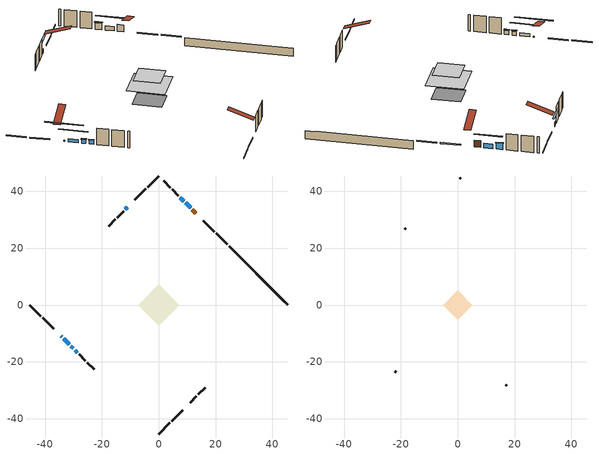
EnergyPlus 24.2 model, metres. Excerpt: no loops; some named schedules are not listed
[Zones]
conditioned space
 floor adiabatic (AdiabaticFloorConstruction): -7.29,0 0,7.29 7.29,0 0,-7.29 z3.05
 floor foundation (Slab1 construction): -5.17,0.43 -0.43,5.17 5.17,-0.43 0.43,-5.17 z-1.83
 wall outside (RimJoist1 construction): 0,-45.45 3.88,-41.57 / -45.45,0 -41.57,-3.88 / 0,45.45 -3.88,41.57 / 24.1,21.35 20.22,25.23 z0.61:0.91
 wall outside (RimJoist2 construction): 4.54,-40.91 8.42,-37.03 / -40.91,-4.54 -37.03,-8.42 / -4.54,40.91 -8.42,37.03 / 19.56,25.88 15.68,29.76 z0.61:0.91
 wall outside (AdiabaticWallConstruction 1): 13.05,32.4 11.86,33.59 z0.61:2.64
 wall outside (AdiabaticWallConstruction): 11.2,34.25 9.48,35.97 z0.61:1.92; -34.4,-11.05 -34.18,-11.27 z0.61:0.94; -11.05,34.39 -11.76,33.69 z0.61:1.68; -33.52,-11.92 -31.59,-13.86 z0.61:1.58; 8.82,36.63 7.6,37.85 z0.61:2.46; -30.93,-14.52 -30.14,-15.31 / -29.49,-15.96 -28.7,-16.75 z0.61:1.8
 wall outside (Wall1 construction): 11.05,-34.39 13.27,-32.18 / -28.04,-17.41 -25.82,-19.62 / -12.41,33.03 -14.63,30.82 / 6.94,38.5 4.73,40.72 z0.61:5.49
 wall outside (Wall2 construction): 13.92,-31.52 16.3,-29.14 / -25.17,-20.28 -22.79,-22.66 / -15.29,30.16 -17.66,27.78 / 4.07,41.38 1.69,43.75 z0.61:5.49
 wall foundation (FoundationWall1 construction): 24.76,20.69,-1.83 24.76,20.69,0.61 43.38,2.07,0.61 43.38,2.07,0.58 45.45,0,0.58 45.45,0,-1.83
 window (WindowConstruction): 11.2,34.25 9.48,35.97 z0.61:1.92
 window (WindowConstruction 6): -34.39,-11.05 -34.18,-11.27 z0.61:0.94
 window (WindowConstruction 1): -11.05,34.39 -11.76,33.69 z0.61:1.68
 window (WindowConstruction 2): -33.52,-11.93 -31.59,-13.86 z0.61:1.58
 window (WindowConstruction 3): 8.82,36.63 7.6,37.85 z0.61:2.46
 window (WindowConstruction 4): -30.93,-14.52 -30.14,-15.3 z0.61:1.8
 window (WindowConstruction 5): -29.49,-15.96 -28.7,-16.75 z0.61:1.8
 door (Door): 13.05,32.4 11.86,33.59 z0.61:2.64
 ceiling adiabatic (AdiabaticFloorConstruction): 0,-7.29 7.29,0 0,7.29 -7.29,0 z3.05
attic - vented
 floor to conditioned space (Floor1 construction Reversed): -5.15,0 0,5.15 5.15,0 0,-5.15 z5.49
 wall outside (Wall3 construction): 16.96,-28.49 17.34,-28.11 / -22.13,-23.31 -21.75,-23.69 / -18.32,27.13 -18.7,26.75 / 1.04,44.41 0.66,44.79 z0.61:5.49
 roof outside (Roof1 construction): 10.4,-35.05,5.49 5.38,-30.03,7.85 4.05,-31.35,7.85 9.07,-36.37,5.49; -35.05,-10.4,5.49 -30.03,-5.38,7.85 -31.35,-4.05,7.85 -36.37,-9.07,5.49; -10.4,35.05,5.49 -5.38,30.03,7.85 -4.05,31.35,7.85 -9.07,36.37,5.49; 13.7,31.74,5.49 8.68,26.72,7.85 10.01,25.4,7.85 15.03,30.42,5.49
shading: 7.61,37.84 13.07,32.38 13.36,32.67 7.9,38.13 z4.56; -30.59,-14.86 -37.99,-7.46 -38.28,-7.75 -30.88,-15.15 z6.02; -13.62,31.82 -9.19,36.26 -9.48,36.55 -13.92,32.11 z4.32; -29.72,-15.73 -35.39,-10.06 -35.68,-10.35 -30.01,-16.02 z4.22; 7.46,37.99 8.96,36.48 9.25,36.78 7.75,38.28 z2.66; -30,-15.45 -31.07,-14.37 -31.36,-14.66 -30.29,-15.74 z2; -28.55,-16.89 -29.63,-15.82 -29.92,-16.11 -28.85,-17.18 z2
[Building]
Building 1: Terrain=Suburbs
[Site:Location]
Toronto City Centre_ON: Latitude {deg}=43.63; Longitude {deg}=-79.39; Time Zone {hr}=-5; Elevation {m}=77; Keep Site Location Information=Yes
[Site:GroundTemperature:Shallow]
5.01852, 3.26908, 3.12898, 3.95918, 7.29196, 10.6092, 13.4851, 15.3069, 15.4617, 13.9799, 11.1774, 7.9619
[Site:WaterMainsTemperature]
Calculation Method=Schedule; Temperature Schedule=mains temperature schedule
[Material] Roughness=Rough; Thermal Absorptance=0.9
Name | Thickness {m} | Conductivity {W/m-K} | Density {kg/m3} | Specific Heat {J/kg-K} | Solar Absorptance | Visible Absorptance
asphalt or fiberglass shingles | 0.00635 | 0.162714 | 1121.4 | 1465.45 | 0.4 | 0.4
ceiling stud and cavity | 0.1397 | 0.0946744 | 65.682 | 1177.47 | 0.7 | 0.7
concrete 4.0 in. | 0.1016 | 1.803125 | 2242.8 | 837.4 | 0.7 | 0.7
concrete 8.0 in. | 0.2032 | 1.803125 | 2242.8 | 837.4 | 0.7 | 0.7
door material | 0.04445 | 0.053851 | 512.64 | 1214.23 | 0.7 | 0.7
floor covering | 0.0127 | 0.0433444 | 54.468 | 1339.84 | 0.6 | 0.6
floor rigid ins; wall rigid ins | 0.512978 | 0.029427 | 32.04 | 1214.23 | 0.7 | 0.7
floor stud and cavity | 0.1397 | 1.75129 | 37.0049 | 1207.88 | 0.7 | 0.7
furniture material conditioned space 1 | 0.1524 | 0.115458 | 640.8 | 1214.23 | 0.6 | 0.6
gypsum board | 0.0127 | 0.160291 | 801 | 837.4 | 0.6 | 0.6
gypsum board 1 | 0.00254 | 0.160291 | 801 | 837.4 | 0.6 | 0.6
osb sheathing 0.5 in. | 0.0127 | 0.115458 | 512.64 | 1214.23 | 0.7 | 0.7
osb sheathing 0.75 in. | 0.01905 | 0.115458 | 512.64 | 1214.23 | 0.7 | 0.7
rim joist stud and cavity | 0.0508 | 0.177588 | 50.32683 | 1063.81 | 0.6 | 0.6
rim joist stud and cavity 1 | 0.0508 | 0.182071 | 50.32683 | 1063.81 | 0.6 | 0.6
wall stud and cavity | 0.0889 | 0.99015 | 153.063 | 1175.76 | 0.7 | 0.7
wall stud and cavity 1 | 0.0889 | 0.325272 | 50.32683 | 1063.81 | 0.7 | 0.7
wall stud and cavity 2 | 0.0889 | 6.9971 | 50.32683 | 1063.81 | 0.6 | 0.6
wall stud and cavity 3 | 0.0889 | 0.380278 | 52.3479 | 1209.89 | 0.7 | 0.7
wall stud and cavity 4 | 0.0889 | 0.391764 | 83.0341 | 1211.67 | 0.7 | 0.7
wood siding | 0.0254 | 0.102417 | 544.68 | 1172.36 | 0.4 | 0.4
wood siding 1 | 0.00254 | 0.102417 | 544.68 | 1172.36 | 0.4 | 0.4
wood siding 2; wood siding 3; wood siding 4 | 0.0254 | 0.102417 | 544.68 | 1172.36 | 0.7 | 0.7
[WindowMaterial:SimpleGlazingSystem]
Name | U-Factor {W/m2-K} | Solar Heat Gain Coefficient
WindowMaterial | 3.64017 | 0.7
WindowMaterial 1 | 3.30346 | 0.65
WindowMaterial 2 | 3.304596 | 0.64
WindowMaterial 3 | 2.8884 | 0.7
WindowMaterial 4 | 3.30232 | 0.66
WindowMaterial 5 | 6.98735 | 0.77
WindowMaterial 6 | 5.75352 | 0.53
[Construction]
AdiabaticFloorConstruction: floor stud and cavity, floor rigid ins, osb sheathing 0.75 in., floor covering
AdiabaticWallConstruction: wood siding 3, wall rigid ins, wall stud and cavity 3, gypsum board
AdiabaticWallConstruction 1: wood siding 4, wall rigid ins, wall stud and cavity 3, gypsum board
Door: door material
Floor1 construction Reversed: gypsum board, ceiling stud and cavity
FoundationWall1 construction: concrete 8.0 in.
furniture construction conditioned space 1: furniture material conditioned space 1
PartitionWallConstruction: gypsum board, wall stud and cavity 4, gypsum board
RimJoist1 construction: wood siding 2, rim joist stud and cavity
RimJoist2 construction: wood siding 2, rim joist stud and cavity 1
Roof1 construction: asphalt or fiberglass shingles
Slab1 construction: concrete 4.0 in.
Wall1 construction: wood siding, osb sheathing 0.5 in., wall stud and cavity, gypsum board
Wall2 construction: wood siding 1, wall stud and cavity 1, gypsum board 1
Wall3 construction: wood siding 1, wall stud and cavity 2
WindowConstruction: WindowMaterial
WindowConstruction 1: WindowMaterial 1
WindowConstruction 2: WindowMaterial 2
WindowConstruction 3: WindowMaterial 3
WindowConstruction 4: WindowMaterial 4
WindowConstruction 5: WindowMaterial 5
WindowConstruction 6: WindowMaterial 6
[Zone] Multiplier=1; Part of Total Floor Area=Yes
Name | Volume {m3}
attic - vented | 20.4165
conditioned space | 388.7
[Space]
Name | Zone | Volume {m3}
attic - vented 1 | attic - vented | 20.4165
conditioned space 1 | conditioned space | 388.7
[ZoneInfiltration:EffectiveLeakageArea]
infil attic - vented 1: Zone or Space=attic - vented 1; Schedule=Always On Discrete; Effective Air Leakage Area {cm2}=2237.47; Stack Coefficient=0.000503703; Wind Coefficient=1.51638e-05
[ZoneMixing]
whole house fan mix: Zone or Space=attic - vented; Schedule=Always On Continuous; Design Flow Rate Calculation Method=Flow/Zone; Design Flow Rate {m3/s}=0; Source Zone or Space=conditioned space
[SurfaceProperty:ExposedFoundationPerimeter]
Slab1: Exposed Perimeter Calculation Method=TotalExposedPerimeter; Total Exposed Perimeter {m}=29.262
[InternalMass] Zone or ZoneList=conditioned space; Space or SpaceList=conditioned space 1
Name | Construction | Surface Area {m2}
furniture mass conditioned space 1 | furniture construction conditioned space 1 | 63.7759
partition wall mass | PartitionWallConstruction | 159.44
[Lights]
interior lighting: Zone or ZoneList or Space or SpaceList=conditioned space 1; Schedule=interior lighting schedule; Design Level Calculation Method=LightingLevel; Lighting Level {W}=343.2; Return Air Fraction=0; Fraction Radiant=0.6; Fraction Visible=0.2; Fraction Replaceable=1
[People]
occupants: Zone or ZoneList or Space or SpaceList=conditioned space 1; Number of People Schedule=occupants schedule; Number of People Calculation Method=People; Number of People=3; Fraction Radiant=0.314171; Sensible Heat Fraction=0.56303; Activity Level Schedule=occupants activity schedule; Carbon Dioxide Generation Rate {m3/s-W}=0; Enable ASHRAE 55 Comfort Warnings=No; Mean Radiant Temperature Calculation Type=EnclosureAveraged
[ElectricEquipment] Zone or ZoneList or Space or SpaceList=conditioned space 1; Design Level Calculation Method=EquipmentLevel
Name | Schedule | Design Level {W} | Fraction Latent | Fraction Radiant | Fraction Lost
clothes dryer | clothes dryer schedule | 140.772 | 0.015 | 0.081 | 0.85
clothes washer | clothes washer schedule | 32.1985 | 0.03 | 0.162 | 0.7
cooking range | cooking range schedule | 215.147 | 0.08 | 0.432 | 0.2
dishwasher | dishwasher schedule | 66.8632 | 0.3 | 0.18 | 0.4
fridge | fridge schedule | 72.9452 | 0 | 0.6 | 0
mech vent bath fan 0 | mech vent bath fan 0 schedule | 50.2 | 0 | 0 | 1
mech vent bath fan 1 | mech vent bath fan 1 schedule | 50.2 | 0 | 0 | 1
mech vent house fan | mech vent house fan schedule | 0.95 | 0 | 0 | 1
mech vent house fan cfis | mech vent house fan cfis schedule | 0 | 0 | 0 | 0
mech vent range fan 0 | mech vent range fan 0 schedule | 57 | 0 | 0 | 1
misc plug loads | misc plug loads schedule | 494.7 | 0.045 | 0.513 | 0.1
whole house fan | Always On Discrete | 0 | 0 | 0 | 1
[OtherEquipment] Zone or ZoneList or Space or SpaceList=conditioned space 1; Design Level Calculation Method=EquipmentLevel
Name | Fuel Type | Schedule | Design Level {W} | Fraction Latent | Fraction Radiant | Fraction Lost
clothes dryer 1 | Electricity | clothes dryer schedule | 0 | 0.015 | 0.081 | 0.85
cooking range 1 | Electricity | cooking range schedule | 0 | 0.08 | 0.432 | 0.2
general water use latent | None | general water use schedule | 62.594 | 1 | 0 | 0
general water use sensible | None | general water use schedule | -61.6891 | 0 | 0.6 | 0
mech vent house fan latent load | None | Always On Discrete | 0 | 1 | 0 | 0
mech vent house fan sensible load | None | Always On Discrete | 0 | 0 | 0 | 0
water heater energy adjustment1 | NaturalGas | Always On Discrete | 0.01 | 0 | 0 | 1
[ZoneInfiltration:DesignFlowRate] Zone or ZoneList or Space or SpaceList=conditioned space 1; Schedule=Always On Discrete; Design Flow Rate Calculation Method=Flow/Zone; Design Flow Rate {m3/s}=0
infil flow; natural vent flow; whole house fan flow
[AvailabilityManager:Scheduled]
central ac and furnace airloop Availability Manager: Schedule=Always On Discrete
[Foundation:Kiva]
Foundation Kiva 1: Initial Indoor Air Temperature {C}=18; Wall Height Above Grade {m}=0.609996; Wall Depth Below Slab {m}=0.2032
[Foundation:Kiva:Settings]
Soil Conductivity {W/m-K}=0.849921; Soil Density {kg/m3}=1842.3; Soil Specific Heat {J/kg-K}=418.7; Ground Solar Absorptivity=0.9; Ground Thermal Absorptivity=0.9; Ground Surface Roughness {m}=0.03; Far-Field Width {m}=40; Deep-Ground Boundary Condition=ZeroFlux; Deep-Ground Depth {m}=40; Minimum Cell Dimension {m}=0.2; Maximum Cell Growth Coefficient=3; Simulation Timestep=Timestep
[Exterior:Lights]
exterior lighting: Schedule=exterior lighting schedule; Design Level {W}=75.6
[EnergyManagementSystem:GlobalVariable]
central_ac_and_furnace_airloop_Fan_RTF
infil_program_Qfan
infil_program_Qinf
natural_vent_program_Qnv
natural_vent_program_Qwhf
[EnergyManagementSystem:Sensor]
Name | Output:Variable or Output:Meter Index Key | Output:Variable or Output:Meter
airflow_gain | infil flow | Infiltration Sensible Heat Gain Energy
airflow_gain_1 | natural vent flow | Infiltration Sensible Heat Gain Energy
airflow_gain_2 | whole house fan flow | Infiltration Sensible Heat Gain Energy
airflow_loss | infil flow | Infiltration Sensible Heat Loss Energy
airflow_loss_1 | natural vent flow | Infiltration Sensible Heat Loss Energy
airflow_loss_2 | whole house fan flow | Infiltration Sensible Heat Loss Energy
clg_load_cond |  | Cooling:EnergyTransfer:Zone:CONDITIONED SPACE
clg_sp_s; clg_sp_s_1 | cooling setpoint | Schedule Value
clothes_dryer_exhaust_0_sch_s | clothes dryer exhaust 0 schedule | Schedule Value
cool_season | cooling season schedule | Schedule Value
htg_load_cond |  | Heating:EnergyTransfer:Zone:CONDITIONED SPACE
htg_sp_s; htg_sp_s_1 | heating setpoint | Schedule Value
ig_ee_conv | clothes dryer | Electric Equipment Convective Heating Energy
ig_ee_conv_2 | cooking range | Electric Equipment Convective Heating Energy
ig_ee_conv_4 | fridge | Electric Equipment Convective Heating Energy
ig_ee_conv_5 | misc plug loads | Electric Equipment Convective Heating Energy
ig_ee_conv_6 | whole house fan | Electric Equipment Convective Heating Energy
ig_ee_rad | clothes dryer | Electric Equipment Radiant Heating Energy
ig_ee_rad_2 | cooking range | Electric Equipment Radiant Heating Energy
ig_ee_rad_4 | fridge | Electric Equipment Radiant Heating Energy
ig_ee_rad_5 | misc plug loads | Electric Equipment Radiant Heating Energy
ig_ee_rad_6 | whole house fan | Electric Equipment Radiant Heating Energy
ig_lgt_conv | interior lighting | Lights Convective Heating Energy
ig_lgt_rad | interior lighting | Lights Radiant Heating Energy
ig_lgt_vis | interior lighting | Lights Visible Radiation Heating Energy
ig_oe_conv | clothes dryer 1 | Other Equipment Convective Heating Energy
ig_oe_conv_1 | cooking range 1 | Other Equipment Convective Heating Energy
ig_oe_conv_2 | general water use latent | Other Equipment Convective Heating Energy
ig_oe_conv_3 | general water use sensible | Other Equipment Convective Heating Energy
ig_oe_conv_4 | water heater energy adjustment1 | Other Equipment Convective Heating Energy
ig_oe_rad | clothes dryer 1 | Other Equipment Radiant Heating Energy
ig_oe_rad_1 | cooking range 1 | Other Equipment Radiant Heating Energy
ig_oe_rad_2 | general water use latent | Other Equipment Radiant Heating Energy
ig_oe_rad_3 | general water use sensible | Other Equipment Radiant Heating Energy
ig_oe_rad_4 | water heater energy adjustment1 | Other Equipment Radiant Heating Energy
ig_ppl_conv | occupants | People Convective Heating Energy
ig_ppl_rad | occupants | People Radiant Heating Energy
im_conv | furniture mass conditioned space 1 | Surface Inside Face Convection Heat Gain Energy
im_conv_1 | partition wall mass | Surface Inside Face Convection Heat Gain Energy
im_ig | furniture mass conditioned space 1 | Surface Inside Face Internal Gains Radiation Heat Gain Energy
im_ig_1 | partition wall mass | Surface Inside Face Internal Gains Radiation Heat Gain Energy
im_lgt | furniture mass conditioned space 1 | Surface Inside Face Lights Radiation Heat Gain Energy
im_lgt_1 | partition wall mass | Surface Inside Face Lights Radiation Heat Gain Energy
im_sol | furniture mass conditioned space 1 | Surface Inside Face Solar Radiation Heat Gain Energy
im_sol_1 | partition wall mass | Surface Inside Face Solar Radiation Heat Gain Energy
im_surf | furniture mass conditioned space 1 | Surface Inside Face Net Surface Thermal Radiation Heat Gain Energy
im_surf_1 | partition wall mass | Surface Inside Face Net Surface Thermal Radiation Heat Gain Energy
mech_vent_bath_fan_0_sch_s | mech vent bath fan 0 schedule | Schedule Value
mech_vent_bath_fan_1_sch_s | mech vent bath fan 1 schedule | Schedule Value
mech_vent_range_fan_0_sch_s | mech vent range fan 0 schedule | Schedule Value
mv_conv | mech vent bath fan 0 | Electric Equipment Convective Heating Energy
mv_conv_1 | mech vent bath fan 1 | Electric Equipment Convective Heating Energy
mv_conv_2 | mech vent house fan | Electric Equipment Convective Heating Energy
mv_conv_3 | mech vent house fan cfis | Electric Equipment Convective Heating Energy
mv_conv_4 | mech vent range fan 0 | Electric Equipment Convective Heating Energy
mv_conv_5 | mech vent house fan latent load | Other Equipment Convective Heating Energy
mv_conv_6 | mech vent house fan sensible load | Other Equipment Convective Heating Energy
mv_rad | mech vent bath fan 0 | Electric Equipment Radiant Heating Energy
mv_rad_1 | mech vent bath fan 1 | Electric Equipment Radiant Heating Energy
mv_rad_2 | mech vent house fan | Electric Equipment Radiant Heating Energy
mv_rad_3 | mech vent house fan cfis | Electric Equipment Radiant Heating Energy
mv_rad_4 | mech vent range fan 0 | Electric Equipment Radiant Heating Energy
mv_rad_5 | mech vent house fan latent load | Other Equipment Radiant Heating Energy
mv_rad_6 | mech vent house fan sensible load | Other Equipment Radiant Heating Energy
natural_vent_s | natural vent schedule | Schedule Value
out_pb_s |  | Site Outdoor Air Barometric Pressure
out_wt_s |  | Site Outdoor Air Humidity Ratio
site_vw_s |  | Site Wind Speed
ss_back_out | Window1 | Surface Window Shortwave from Zone Back Out Window Heat Transfer Rate
ss_back_out_1 | Window10 | Surface Window Shortwave from Zone Back Out Window Heat Transfer Rate
ss_back_out_2 | Window3 | Surface Window Shortwave from Zone Back Out Window Heat Transfer Rate
ss_back_out_3 | Window4 | Surface Window Shortwave from Zone Back Out Window Heat Transfer Rate
ss_back_out_4 | Window7 | Surface Window Shortwave from Zone Back Out Window Heat Transfer Rate
ss_back_out_5 | Window8 | Surface Window Shortwave from Zone Back Out Window Heat Transfer Rate
ss_back_out_6 | Window9 | Surface Window Shortwave from Zone Back Out Window Heat Transfer Rate
ss_conv | Door1 | Surface Inside Face Convection Heat Gain Energy
ss_conv_1 | Window1 | Surface Inside Face Convection Heat Gain Energy
ss_conv_2 | Window10 | Surface Inside Face Convection Heat Gain Energy
ss_conv_3 | Window3 | Surface Inside Face Convection Heat Gain Energy
ss_conv_4 | Window4 | Surface Inside Face Convection Heat Gain Energy
ss_conv_5 | Window7 | Surface Inside Face Convection Heat Gain Energy
ss_conv_6 | Window8 | Surface Inside Face Convection Heat Gain Energy
ss_conv_7 | Window9 | Surface Inside Face Convection Heat Gain Energy
ss_ig | Door1 | Surface Inside Face Internal Gains Radiation Heat Gain Energy
ss_ig_1 | Window1 | Surface Inside Face Internal Gains Radiation Heat Gain Energy
ss_ig_2 | Window10 | Surface Inside Face Internal Gains Radiation Heat Gain Energy
ss_ig_3 | Window3 | Surface Inside Face Internal Gains Radiation Heat Gain Energy
ss_ig_4 | Window4 | Surface Inside Face Internal Gains Radiation Heat Gain Energy
ss_ig_5 | Window7 | Surface Inside Face Internal Gains Radiation Heat Gain Energy
ss_ig_6 | Window8 | Surface Inside Face Internal Gains Radiation Heat Gain Energy
ss_ig_7 | Window9 | Surface Inside Face Internal Gains Radiation Heat Gain Energy
ss_lgt | Door1 | Surface Inside Face Lights Radiation Heat Gain Energy
ss_sol | Door1 | Surface Inside Face Solar Radiation Heat Gain Energy
ss_surf | Door1 | Surface Inside Face Net Surface Thermal Radiation Heat Gain Energy
ss_surf_1 | Window1 | Surface Inside Face Net Surface Thermal Radiation Heat Gain Energy
ss_surf_2 | Window10 | Surface Inside Face Net Surface Thermal Radiation Heat Gain Energy
ss_surf_3 | Window3 | Surface Inside Face Net Surface Thermal Radiation Heat Gain Energy
ss_surf_4 | Window4 | Surface Inside Face Net Surface Thermal Radiation Heat Gain Energy
ss_surf_5 | Window7 | Surface Inside Face Net Surface Thermal Radiation Heat Gain Energy
ss_surf_6 | Window8 | Surface Inside Face Net Surface Thermal Radiation Heat Gain Energy
ss_surf_7 | Window9 | Surface Inside Face Net Surface Thermal Radiation Heat Gain Energy
ss_trans_in | Window1 | Surface Window Transmitted Solar Radiation Rate
ss_trans_in_1 | Window10 | Surface Window Transmitted Solar Radiation Rate
ss_trans_in_2 | Window3 | Surface Window Transmitted Solar Radiation Rate
ss_trans_in_3 | Window4 | Surface Window Transmitted Solar Radiation Rate
ss_trans_in_4 | Window7 | Surface Window Transmitted Solar Radiation Rate
ss_trans_in_5 | Window8 | Surface Window Transmitted Solar Radiation Rate
ss_trans_in_6 | Window9 | Surface Window Transmitted Solar Radiation Rate
ss_trans_out | Window1 | Surface Inside Face Initial Transmitted Diffuse Transmitted Out Window Solar Radiation Rate
ss_trans_out_1 | Window10 | Surface Inside Face Initial Transmitted Diffuse Transmitted Out Window Solar Radiation Rate
ss_trans_out_2 | Window3 | Surface Inside Face Initial Transmitted Diffuse Transmitted Out Window Solar Radiation Rate
ss_trans_out_3 | Window4 | Surface Inside Face Initial Transmitted Diffuse Transmitted Out Window Solar Radiation Rate
ss_trans_out_4 | Window7 | Surface Inside Face Initial Transmitted Diffuse Transmitted Out Window Solar Radiation Rate
ss_trans_out_5 | Window8 | Surface Inside Face Initial Transmitted Diffuse Transmitted Out Window Solar Radiation Rate
ss_trans_out_6 | Window9 | Surface Inside Face Initial Transmitted Diffuse Transmitted Out Window Solar Radiation Rate
s_conv | Floor1 | Surface Inside Face Convection Heat Gain Energy
s_conv_1 | FoundationWall1 | Surface Inside Face Convection Heat Gain Energy
s_conv_10 | RimJoist2:315 | Surface Inside Face Convection Heat Gain Energy
s_conv_11 | RimJoist2:45 | Surface Inside Face Convection Heat Gain Energy
s_conv_12 | Slab1 | Surface Inside Face Convection Heat Gain Energy
s_conv_13 | Wall1:135 | Surface Inside Face Convection Heat Gain Energy
s_conv_14 | Wall1:225 | Surface Inside Face Convection Heat Gain Energy
s_conv_15 | Wall1:315 | Surface Inside Face Convection Heat Gain Energy
s_conv_16 | Wall1:45 | Surface Inside Face Convection Heat Gain Energy
s_conv_17 | Wall2:135 | Surface Inside Face Convection Heat Gain Energy
s_conv_18 | Wall2:225 | Surface Inside Face Convection Heat Gain Energy
s_conv_19 | Wall2:315 | Surface Inside Face Convection Heat Gain Energy
s_conv_2 | inferred conditioned ceiling | Surface Inside Face Convection Heat Gain Energy
s_conv_20 | Wall2:45 | Surface Inside Face Convection Heat Gain Energy
s_conv_3 | inferred conditioned floor | Surface Inside Face Convection Heat Gain Energy
s_conv_4 | RimJoist1:135 | Surface Inside Face Convection Heat Gain Energy
s_conv_5 | RimJoist1:225 | Surface Inside Face Convection Heat Gain Energy
s_conv_6 | RimJoist1:315 | Surface Inside Face Convection Heat Gain Energy
s_conv_7 | RimJoist1:45 | Surface Inside Face Convection Heat Gain Energy
s_conv_8 | RimJoist2:135 | Surface Inside Face Convection Heat Gain Energy
s_conv_9 | RimJoist2:225 | Surface Inside Face Convection Heat Gain Energy
s_ig | Floor1 | Surface Inside Face Internal Gains Radiation Heat Gain Energy
s_ig_1 | FoundationWall1 | Surface Inside Face Internal Gains Radiation Heat Gain Energy
s_ig_10 | RimJoist2:315 | Surface Inside Face Internal Gains Radiation Heat Gain Energy
s_ig_11 | RimJoist2:45 | Surface Inside Face Internal Gains Radiation Heat Gain Energy
s_ig_12 | Slab1 | Surface Inside Face Internal Gains Radiation Heat Gain Energy
s_ig_13 | Wall1:135 | Surface Inside Face Internal Gains Radiation Heat Gain Energy
s_ig_14 | Wall1:225 | Surface Inside Face Internal Gains Radiation Heat Gain Energy
s_ig_15 | Wall1:315 | Surface Inside Face Internal Gains Radiation Heat Gain Energy
s_ig_16 | Wall1:45 | Surface Inside Face Internal Gains Radiation Heat Gain Energy
s_ig_17 | Wall2:135 | Surface Inside Face Internal Gains Radiation Heat Gain Energy
s_ig_18 | Wall2:225 | Surface Inside Face Internal Gains Radiation Heat Gain Energy
s_ig_19 | Wall2:315 | Surface Inside Face Internal Gains Radiation Heat Gain Energy
s_ig_2 | inferred conditioned ceiling | Surface Inside Face Internal Gains Radiation Heat Gain Energy
s_ig_20 | Wall2:45 | Surface Inside Face Internal Gains Radiation Heat Gain Energy
s_ig_3 | inferred conditioned floor | Surface Inside Face Internal Gains Radiation Heat Gain Energy
s_ig_4 | RimJoist1:135 | Surface Inside Face Internal Gains Radiation Heat Gain Energy
s_ig_5 | RimJoist1:225 | Surface Inside Face Internal Gains Radiation Heat Gain Energy
s_ig_6 | RimJoist1:315 | Surface Inside Face Internal Gains Radiation Heat Gain Energy
s_ig_7 | RimJoist1:45 | Surface Inside Face Internal Gains Radiation Heat Gain Energy
s_ig_8 | RimJoist2:135 | Surface Inside Face Internal Gains Radiation Heat Gain Energy
s_ig_9 | RimJoist2:225 | Surface Inside Face Internal Gains Radiation Heat Gain Energy
s_lgt | Floor1 | Surface Inside Face Lights Radiation Heat Gain Energy
s_lgt_1 | FoundationWall1 | Surface Inside Face Lights Radiation Heat Gain Energy
s_lgt_10 | RimJoist2:315 | Surface Inside Face Lights Radiation Heat Gain Energy
s_lgt_11 | RimJoist2:45 | Surface Inside Face Lights Radiation Heat Gain Energy
s_lgt_12 | Slab1 | Surface Inside Face Lights Radiation Heat Gain Energy
s_lgt_13 | Wall1:135 | Surface Inside Face Lights Radiation Heat Gain Energy
s_lgt_14 | Wall1:225 | Surface Inside Face Lights Radiation Heat Gain Energy
s_lgt_15 | Wall1:315 | Surface Inside Face Lights Radiation Heat Gain Energy
s_lgt_16 | Wall1:45 | Surface Inside Face Lights Radiation Heat Gain Energy
s_lgt_17 | Wall2:135 | Surface Inside Face Lights Radiation Heat Gain Energy
s_lgt_18 | Wall2:225 | Surface Inside Face Lights Radiation Heat Gain Energy
s_lgt_19 | Wall2:315 | Surface Inside Face Lights Radiation Heat Gain Energy
s_lgt_2 | inferred conditioned ceiling | Surface Inside Face Lights Radiation Heat Gain Energy
s_lgt_20 | Wall2:45 | Surface Inside Face Lights Radiation Heat Gain Energy
s_lgt_3 | inferred conditioned floor | Surface Inside Face Lights Radiation Heat Gain Energy
s_lgt_4 | RimJoist1:135 | Surface Inside Face Lights Radiation Heat Gain Energy
s_lgt_5 | RimJoist1:225 | Surface Inside Face Lights Radiation Heat Gain Energy
s_lgt_6 | RimJoist1:315 | Surface Inside Face Lights Radiation Heat Gain Energy
s_lgt_7 | RimJoist1:45 | Surface Inside Face Lights Radiation Heat Gain Energy
s_lgt_8 | RimJoist2:135 | Surface Inside Face Lights Radiation Heat Gain Energy
